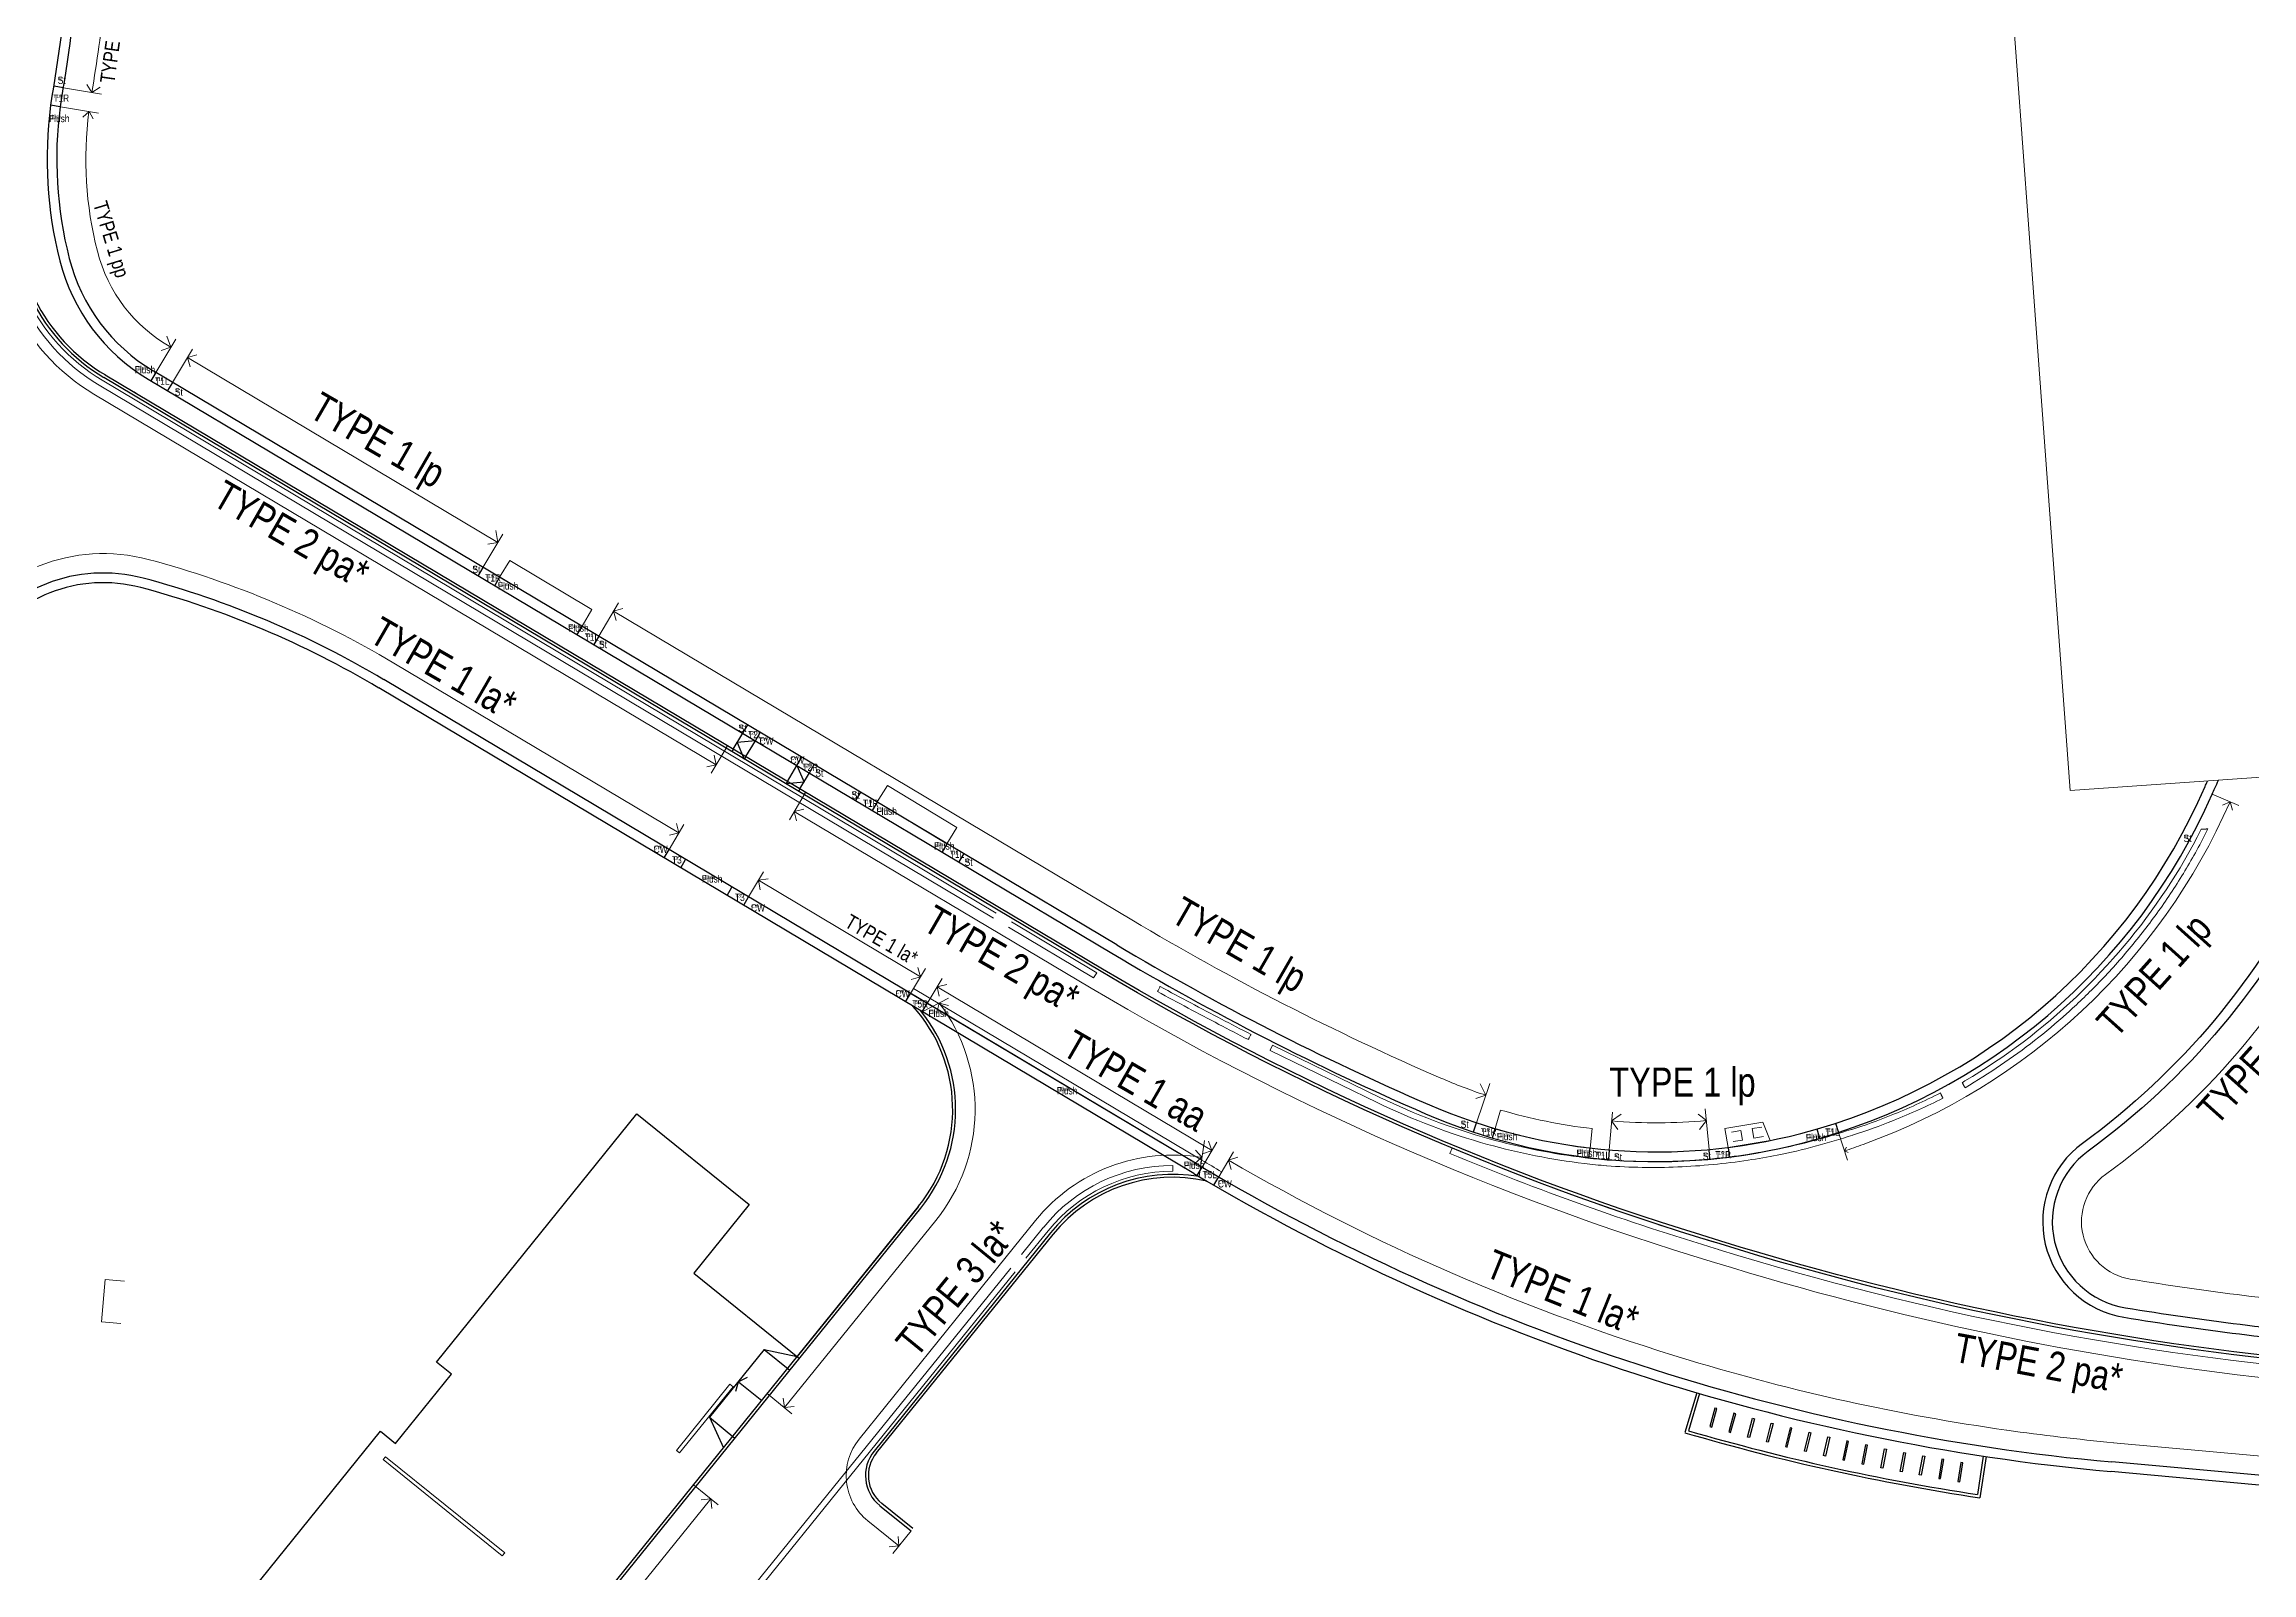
# Model space of a CAD drawing. Extents: x 832756 to 834508, y 817753 to 818399.
# Drawn here: x 834280.3 to 834394.2, y 817870.6 to 817949.5 of the extents above; entities that cross this region are included whole.
import ezdxf

# ---------------------------------------------------------------- set-up
doc = ezdxf.new("R2010")
doc.units = 0
doc.header["$MEASUREMENT"] = 0
doc.linetypes.add('ACAD_ISO02W100', pattern=[15, 12, -3])
doc.layers.get('0').update_dxf_attribs({"lineweight": 0})
for name, color, linetype, lineweight in [('000-PAV-Concrete-b', 1, 'Continuous', 25), ('000-PAV-Reused tiles-b', 3, 'Continuous', 15), ('000-West8 - Transition pieces', 2, 'Continuous', 30), ('000-West8 - Transition pieces @ 0.25', 2, 'Continuous', 30), ('000-West8 - Transition pieces @ 0.5', 2, 'Continuous', 30), ('020-gutter-b-a', 8, 'ACAD_ISO02W100', 9), ('020-gutter-h', 8, 'Continuous', 9), ('KERBS TYPE', 3, 'Continuous', 0)]:
    doc.layers.add(name, color=color, linetype=linetype, lineweight=lineweight)
doc.layers.add('bike station', color=1, linetype='Continuous')
doc.styles.add('base plan(mm)$0$SWIS721 LT', font='swiss.ttf')
doc.styles.add('W8 TOPO wkcd', font='swissc.ttf', dxfattribs={"height": 1.1})
doc.linetypes.add('FENCELINE1', pattern='A,6.35,-2.54,[133,ltypeshp.shx,S=2.54,R=0,X=-2.54,Y=0],-2.54,25.4', length=36.83)

# ---------------------------------------------------------------- blocks, each defined once
blk = doc.blocks.new('*U138')
at = {"layer": '000-West8 - Transition pieces @ 0.25', "insert": (0, 0), "char_height": 0.188, "attachment_point": 1, "style": 'W8 TOPO wkcd'}
blk.add_mtext_dynamic_manual_height_columns('Flush', width=0.3732, gutter_width=1.38, heights=[0.202], dxfattribs=at)
at = {"layer": '000-West8 - Transition pieces @ 0.5', "insert": (0, 0), "char_height": 0.375, "attachment_point": 1, "style": 'W8 TOPO wkcd'}
blk.add_mtext_dynamic_manual_height_columns('Flush', width=0.7465, gutter_width=2.75, heights=[0.405], dxfattribs=at)
blk = doc.blocks.new('Flush')
at = {"layer": '000-West8 - Transition pieces'}
blk.add_blockref('*U138', (0, 0), dxfattribs=at)
blk = doc.blocks.new('*U139')
at = {"layer": '000-West8 - Transition pieces @ 0.25', "insert": (0, 0), "char_height": 0.188, "attachment_point": 1, "style": 'W8 TOPO wkcd'}
blk.add_mtext_dynamic_manual_height_columns('T1L', width=0.3989, gutter_width=1.38, heights=[0.205], dxfattribs=at)
at = {"layer": '000-West8 - Transition pieces @ 0.5', "insert": (0, 0), "char_height": 0.375, "attachment_point": 1, "style": 'W8 TOPO wkcd'}
blk.add_mtext_dynamic_manual_height_columns('T1L', width=0.7978, gutter_width=2.75, heights=[0.411], dxfattribs=at)
blk = doc.blocks.new('T1L')
at = {"layer": '000-West8 - Transition pieces'}
blk.add_blockref('*U139', (0, 0), dxfattribs=at)
blk = doc.blocks.new('*U140')
at = {"layer": '000-West8 - Transition pieces @ 0.25', "insert": (0, 0), "char_height": 0.188, "attachment_point": 1, "style": 'W8 TOPO wkcd'}
blk.add_mtext_dynamic_manual_height_columns('T1R', width=0.3989, gutter_width=1.38, heights=[0.205], dxfattribs=at)
at = {"layer": '000-West8 - Transition pieces @ 0.5', "insert": (0, 0), "char_height": 0.375, "attachment_point": 1, "style": 'W8 TOPO wkcd'}
blk.add_mtext_dynamic_manual_height_columns('T1R', width=0.7978, gutter_width=2.75, heights=[0.411], dxfattribs=at)
blk = doc.blocks.new('T1R')
at = {"layer": '000-West8 - Transition pieces'}
blk.add_blockref('*U140', (0, 0), dxfattribs=at)
blk = doc.blocks.new('*U137')
at = {"layer": '000-West8 - Transition pieces @ 0.25', "insert": (0, 0), "char_height": 0.188, "attachment_point": 1, "style": 'W8 TOPO wkcd'}
blk.add_mtext_dynamic_manual_height_columns('St', width=0.3732, gutter_width=1.38, heights=[0.202], dxfattribs=at)
at = {"layer": '000-West8 - Transition pieces @ 0.5', "insert": (0, 0), "char_height": 0.375, "attachment_point": 1, "style": 'W8 TOPO wkcd'}
blk.add_mtext_dynamic_manual_height_columns('St', width=0.7465, gutter_width=2.75, heights=[0.405], dxfattribs=at)
blk = doc.blocks.new('St')
at = {"layer": '000-West8 - Transition pieces'}
blk.add_blockref('*U137', (0, 0), dxfattribs=at)
blk = doc.blocks.new('*U154')
at = {"layer": '000-West8 - Transition pieces @ 0.25', "insert": (0, 0), "char_height": 0.188, "attachment_point": 1, "style": 'W8 TOPO wkcd'}
blk.add_mtext_dynamic_manual_height_columns('T3', width=0.3732, gutter_width=1.38, heights=[0.202], dxfattribs=at)
at = {"layer": '000-West8 - Transition pieces @ 0.5', "insert": (0, 0), "char_height": 0.375, "attachment_point": 1, "style": 'W8 TOPO wkcd'}
blk.add_mtext_dynamic_manual_height_columns('T3', width=0.7465, gutter_width=2.75, heights=[0.405], dxfattribs=at)
blk = doc.blocks.new('T3')
at = {"layer": '000-West8 - Transition pieces'}
blk.add_blockref('*U154', (0, 0), dxfattribs=at)
blk = doc.blocks.new('*U141')
at = {"layer": '000-West8 - Transition pieces @ 0.25', "insert": (0, 0), "char_height": 0.188, "attachment_point": 1, "style": 'W8 TOPO wkcd'}
blk.add_mtext_dynamic_manual_height_columns('T2L', width=0.3732, gutter_width=1.38, heights=[0.202], dxfattribs=at)
at = {"layer": '000-West8 - Transition pieces @ 0.5', "insert": (0, 0), "char_height": 0.375, "attachment_point": 1, "style": 'W8 TOPO wkcd'}
blk.add_mtext_dynamic_manual_height_columns('T2L', width=0.7465, gutter_width=2.75, heights=[0.405], dxfattribs=at)
blk = doc.blocks.new('T2L')
at = {"layer": '000-West8 - Transition pieces'}
blk.add_blockref('*U141', (0, 0), dxfattribs=at)
blk = doc.blocks.new('*U142')
at = {"layer": '000-West8 - Transition pieces @ 0.25', "insert": (0, 0), "char_height": 0.188, "attachment_point": 1, "style": 'W8 TOPO wkcd'}
blk.add_mtext_dynamic_manual_height_columns('T2R', width=0.3989, gutter_width=1.38, heights=[0.205], dxfattribs=at)
at = {"layer": '000-West8 - Transition pieces @ 0.5', "insert": (0, 0), "char_height": 0.375, "attachment_point": 1, "style": 'W8 TOPO wkcd'}
blk.add_mtext_dynamic_manual_height_columns('T2R', width=0.7978, gutter_width=2.75, heights=[0.411], dxfattribs=at)
blk = doc.blocks.new('T2R')
at = {"layer": '000-West8 - Transition pieces'}
blk.add_blockref('*U142', (0, 0), dxfattribs=at)
blk = doc.blocks.new('*U143')
at = {"layer": '000-West8 - Transition pieces @ 0.25', "insert": (0, 0), "char_height": 0.188, "attachment_point": 1, "style": 'W8 TOPO wkcd'}
blk.add_mtext_dynamic_manual_height_columns('CW', width=0.3732, gutter_width=1.38, heights=[0.202], dxfattribs=at)
at = {"layer": '000-West8 - Transition pieces @ 0.5', "insert": (0, 0), "char_height": 0.375, "attachment_point": 1, "style": 'W8 TOPO wkcd'}
blk.add_mtext_dynamic_manual_height_columns('CW', width=0.7465, gutter_width=2.75, heights=[0.405], dxfattribs=at)
blk = doc.blocks.new('CW')
at = {"layer": '000-West8 - Transition pieces'}
blk.add_blockref('*U143', (0, 0), dxfattribs=at)
blk = doc.blocks.new('*U152')
at = {"layer": '000-West8 - Transition pieces @ 0.25', "insert": (0, 0), "char_height": 0.188, "attachment_point": 1, "style": 'W8 TOPO wkcd'}
blk.add_mtext_dynamic_manual_height_columns('T5R', width=0.3989, gutter_width=1.38, heights=[0.205], dxfattribs=at)
at = {"layer": '000-West8 - Transition pieces @ 0.5', "insert": (0, 0), "char_height": 0.375, "attachment_point": 1, "style": 'W8 TOPO wkcd'}
blk.add_mtext_dynamic_manual_height_columns('T5R', width=0.7978, gutter_width=2.75, heights=[0.411], dxfattribs=at)
blk = doc.blocks.new('T5R')
at = {"layer": '000-West8 - Transition pieces'}
blk.add_blockref('*U152', (0, 0), dxfattribs=at)
blk = doc.blocks.new('*U150')
at = {"layer": '000-West8 - Transition pieces @ 0.25', "insert": (0, 0), "char_height": 0.188, "attachment_point": 1, "style": 'W8 TOPO wkcd'}
blk.add_mtext_dynamic_manual_height_columns('T5L', width=0.3989, gutter_width=1.38, heights=[0.205], dxfattribs=at)
at = {"layer": '000-West8 - Transition pieces @ 0.5', "insert": (0, 0), "char_height": 0.375, "attachment_point": 1, "style": 'W8 TOPO wkcd'}
blk.add_mtext_dynamic_manual_height_columns('T5L', width=0.7978, gutter_width=2.75, heights=[0.411], dxfattribs=at)
blk = doc.blocks.new('T5L')
at = {"layer": '000-West8 - Transition pieces'}
blk.add_blockref('*U150', (0, 0), dxfattribs=at)
blk = doc.blocks.new('A$C1F770982')
at = {"layer": '020-gutter-b-a', "color": 2, "linetype": 'FENCELINE1', "ltscale": 4e-05}
for p, q in [((834337.71, 817900.59), (834337.71, 817900.59)), ((834337.85, 817900.85), (834337.85, 817900.85)), ((834342.54, 817898.38), (834342.53, 817898.38)), ((834343.52, 817897.56), (834343.65, 817897.83)), ((834343.52, 817897.55), (834343.52, 817897.56)), ((834343.52, 817897.55), (834349.05, 817894.86)), ((834343.65, 817897.82), (834349.18, 817895.13)), ((834379.22, 817895.89), (834379.22, 817895.89)), ((834378.1, 817895.36), (834378.09, 817895.36)), ((834378.23, 817895.1), (834378.23, 817895.09)), ((834379.37, 817895.63), (834379.37, 817895.63)), ((834352.91, 817892.52), (834352.79, 817892.24))]:
    blk.add_line(p, q, dxfattribs=at)
for points in [[(834329.25, 817904.38), (834283.13, 817931.86, -0.150353), (834279.11, 817936.3)], [(834329.4, 817904.64), (834283.28, 817932.12, -0.150231), (834279.39, 817936.42)], [(834366.73, 817887.57, -0.025763), (834352.91, 817892.52, -0.025763)], [(834366.65, 817887.29, -0.025763), (834352.79, 817892.24, -0.025763)], [(834405.33, 817881.17, -0.049643), (834399.44, 817880.91, -0.054421), (834366.64, 817887.29, -0.054421)], [(834405.21, 817881.46, -0.048904), (834399.46, 817881.21, -0.054414), (834366.73, 817887.57, -0.054414)]]:
    blk.add_lwpolyline(points, format="xyb", dxfattribs=at)
for points in [[(834391.55, 817908.96), (834391.35, 817908.56), (834391.13, 817908.16), (834390.91, 817907.76), (834390.69, 817907.37), (834390.46, 817906.98), (834390.22, 817906.6), (834389.98, 817906.22), (834389.74, 817905.84), (834389.49, 817905.47), (834389.23, 817905.09), (834388.97, 817904.73), (834388.7, 817904.36), (834388.43, 817904), (834388.15, 817903.65), (834387.87, 817903.3), (834387.58, 817902.95), (834387.29, 817902.61), (834386.99, 817902.27), (834386.69, 817901.93), (834386.38, 817901.6), (834386.07, 817901.27), (834385.76, 817900.95), (834385.43, 817900.63), (834385.11, 817900.32), (834384.78, 817900.01), (834384.45, 817899.71), (834384.11, 817899.41), (834383.77, 817899.11), (834383.42, 817898.82), (834383.07, 817898.54), (834382.72, 817898.26), (834382.36, 817897.98), (834382, 817897.72), (834381.63, 817897.45), (834381.26, 817897.19), (834380.89, 817896.94), (834380.51, 817896.69), (834380.13, 817896.45), (834379.75, 817896.21), (834379.36, 817895.98), (834379.22, 817895.89)], [(834334.42, 817901.3), (834330.02, 817903.92)], [(834334.58, 817901.56), (834330.18, 817904.18)], [(834334.42, 817901.3), (834334.58, 817901.56)], [(834337.71, 817900.59), (834337.71, 817900.59), (834337.72, 817900.6), (834337.73, 817900.62), (834337.74, 817900.65), (834337.76, 817900.68), (834337.78, 817900.72), (834337.8, 817900.75), (834337.81, 817900.78), (834337.83, 817900.81), (834337.84, 817900.83), (834337.85, 817900.85), (834337.85, 817900.85)], [(834342.53, 817898.38), (834342.53, 817898.37), (834342.52, 817898.36), (834342.51, 817898.34), (834342.5, 817898.31), (834342.48, 817898.28), (834342.46, 817898.24), (834342.45, 817898.21), (834342.43, 817898.18), (834342.42, 817898.15), (834342.41, 817898.13), (834342.4, 817898.12), (834342.4, 817898.11)], [(834338.5, 817891.62), (834338.5, 817891.32)], [(834331.84, 817888.44), (834330.7, 817887.03)], [(834332.07, 817888.25), (834330.93, 817886.84)], [(834330.14, 817886.33), (834316.69, 817869.69)], [(834330.37, 817886.14), (834317.11, 817869.74)], [(834312.9, 817876.92), (834315.66, 817880.34)], [(834313.06, 817876.79), (834315.82, 817880.21)], [(834315.66, 817880.34), (834315.82, 817880.21)], [(834312.9, 817876.92), (834313.06, 817876.79)]]:
    blk.add_lwpolyline(points, dxfattribs=at)
blk.add_lwpolyline([(834297.77, 817876.45), (834297.89, 817876.6), (834304.04, 817871.64), (834303.91, 817871.48)], close=True, dxfattribs=at)
for centre, radius, start, end in [((834363.75, 817925.11), 33.63, 244.0788, 254.4617), ((834363.75, 817925.11), 33.33, 244.0788, 254.4617), ((834363.75, 817925.11), 33.63, 254.4617, 263.1427), ((834363.75, 817925.11), 33.33, 254.4617, 263.1427), ((834338.5, 817883.06), 8.56, 89.9789, 141.0599), ((834338.5, 817883.06), 8.26, 89.9984, 141.0599), ((834363.75, 817925.11), 33.63, 263.1427, 265.1091), ((834363.75, 817925.11), 33.33, 263.1427, 265.1056)]:
    blk.add_arc(centre, radius, start, end, dxfattribs=at)
for points, knots in [([(834391.9, 817908.98), (834391.53, 817908.24), (834390.74, 817906.8), (834389.38, 817904.73), (834387.86, 817902.77), (834386.27, 817901.01), (834384.63, 817899.44), (834382.97, 817898.04), (834381.22, 817896.77), (834379.99, 817896), (834379.37, 817895.63)], [0, 0, 0, 0, 0.133333, 0.266667, 0.4, 0.533333, 0.65, 0.766667, 0.883333, 1, 1, 1, 1]), ([(834391.9, 817908.98), (834391.9, 817908.98), (834391.9, 817908.98), (834391.9, 817908.98), (834391.9, 817908.98), (834391.89, 817908.98), (834391.89, 817908.98), (834391.88, 817908.98), (834391.87, 817908.98), (834391.85, 817908.98), (834391.82, 817908.98), (834391.78, 817908.97), (834391.74, 817908.97), (834391.7, 817908.97), (834391.65, 817908.96), (834391.61, 817908.96), (834391.59, 817908.96), (834391.57, 817908.96), (834391.56, 817908.96), (834391.56, 817908.96), (834391.55, 817908.96), (834391.55, 817908.96)], [-1, -1, -1, -1, -0.961957, -0.942935, -0.923913, -0.904891, -0.88587, -0.847826, -0.809783, -0.771739, -0.695652, -0.608696, -0.521739, -0.434783, -0.347826, -0.26087, -0.173913, -0.130435, -0.086957, -0.043478, 0, 0, 0, 0]), ([(834373.47, 817893.46), (834374.18, 817893.68), (834375.75, 817894.25), (834377.27, 817894.94), (834378.1, 817895.36)], [0, 0, 0, 0, 0.444444, 1, 1, 1, 1]), ([(834373.56, 817893.18), (834374.27, 817893.41), (834375.86, 817893.98), (834377.4, 817894.67), (834378.23, 817895.09)], [0, 0, 0, 0, 0.444444, 1, 1, 1, 1]), ([(834378.09, 817895.36), (834378.09, 817895.36), (834378.1, 817895.35), (834378.11, 817895.33), (834378.12, 817895.3), (834378.14, 817895.28), (834378.15, 817895.25), (834378.17, 817895.21), (834378.18, 817895.18), (834378.2, 817895.15), (834378.21, 817895.13), (834378.22, 817895.11), (834378.23, 817895.1), (834378.23, 817895.1), (834378.23, 817895.1)], [-1, -1, -1, -1, -0.884615, -0.769231, -0.692308, -0.615385, -0.538462, -0.461538, -0.384615, -0.307692, -0.230769, -0.153846, -0.076923, 0, 0, 0, 0]), ([(834368.14, 817892.19), (834368.64, 817892.27), (834369.79, 817892.47), (834371.58, 817892.88), (834372.86, 817893.27), (834373.49, 817893.48)], [-1, -1, -1, -1, -0.727273, -0.363636, 0, 0, 0, 0]), ([(834368.19, 817891.89), (834368.69, 817891.97), (834369.85, 817892.17), (834371.65, 817892.59), (834372.94, 817892.98), (834373.58, 817893.19)], [-1, -1, -1, -1, -0.727273, -0.363636, 0, 0, 0, 0]), ([(834360.91, 817891.9), (834361.51, 817891.86), (834362.72, 817891.8), (834364.53, 817891.83), (834366.34, 817891.95), (834367.54, 817892.1), (834368.14, 817892.19)], [0.0001899, 0.0001899, 0.0001899, 0.0001899, 0.167486, 0.334972, 0.5024581, 0.6699441, 0.6699441, 0.6699441, 0.6699441])]:
    blk.add_open_spline(points, degree=3, knots=knots, dxfattribs=at)
for points in [[(834337.71, 817900.59), (834338.76, 817900.02), (834339.82, 817899.46), (834340.88, 817898.9)], [(834337.85, 817900.85), (834338.9, 817900.28), (834339.96, 817899.72), (834341.02, 817899.17)], [(834340.88, 817898.9), (834341.39, 817898.64), (834341.89, 817898.37), (834342.4, 817898.11)], [(834341.02, 817899.17), (834341.52, 817898.9), (834342.03, 817898.64), (834342.54, 817898.38)], [(834379.37, 817895.63), (834379.37, 817895.63), (834379.37, 817895.64), (834379.36, 817895.65), (834379.35, 817895.67), (834379.33, 817895.7), (834379.31, 817895.73), (834379.29, 817895.76), (834379.28, 817895.8), (834379.26, 817895.83), (834379.24, 817895.86), (834379.23, 817895.88), (834379.22, 817895.89), (834379.22, 817895.89), (834379.22, 817895.89)], [(834360.89, 817891.6), (834361.49, 817891.56), (834362.71, 817891.5), (834364.55, 817891.53), (834366.37, 817891.65), (834367.58, 817891.8), (834368.19, 817891.89)]]:
    blk.add_open_spline(points, degree=3, dxfattribs=at)

msp = doc.modelspace()

# ---------------------------------------------------------------- linework, layer by layer
at = {"color": 1}
msp.add_lwpolyline([(834375.31, 818039.7), (834498.59, 818048.31), (834507.87, 817919.56), (834507.87, 817919.56), (834384.8, 817910.96)], close=True, dxfattribs=at)
for points, elevation in [([(834368.97, 817893.11), (834368.47, 817893.03), (834368.39, 817893.52), (834368.88, 817893.6)], 4.81), ([(834367.4, 817892.85), (834367.89, 817892.93), (834367.81, 817893.42), (834367.32, 817893.34)], 4.3)]:
    msp.add_lwpolyline(points, dxfattribs=dict(elevation=elevation))
at = {"layer": '000-PAV-Concrete-b'}
for p, q in [((834335.62, 817903), (834285.9, 817932.61)), ((834315.83, 817913.1), (834316.32, 817913.91)), ((834316.48, 817912.71), (834316.97, 817913.53)), ((834318.63, 817911.43), (834319.11, 817912.25)), ((834319.27, 817911.05), (834319.76, 817911.87)), ((834274.43, 817826.45), (834325.38, 817889.51)), ((834274.55, 817826.36), (834325.5, 817889.41)), ((834325.38, 817889.51), (834319.12, 817881.76)), ((834332.2, 817888.15), (834323.1, 817876.88)), ((834332.32, 817888.06), (834323.21, 817876.79)), ((834365.53, 817879.9), (834364.92, 817877.84)), ((834365.67, 817879.86), (834365.11, 817877.94)), ((834380.31, 817876.63), (834380.01, 817874.65)), ((834380.46, 817876.61), (834380.13, 817874.48)), ((834398.48, 817874.77), (834386.9, 817875.83)), ((834398.53, 817875.27), (834386.94, 817876.33)), ((834325.1, 817872.89), (834323.49, 817874.19)), ((834323.39, 817874.07), (834325, 817872.77))]:
    msp.add_line(p, q, dxfattribs=at)
at = {"layer": '000-PAV-Concrete-b', "ltscale": 0.01}
msp.add_line((834285.65, 817932.18), (834335.36, 817902.57), dxfattribs=at)
for points in [[(834280.62, 817946.29, 0.095605), (834281.09, 817938.28, 0.198562), (834285.65, 817932.18, 0.198562)], [(834281.11, 817946.23, 0.095605), (834281.58, 817938.41, 0.198562), (834285.9, 817932.61, 0.198562)], [(834284.92, 817931.52, 0.006608), (834285.16, 817931.37)], [(834370.89, 817893.27, 0.231204), (834391.75, 817911.17)], [(834371.02, 817892.79, 0.229519), (834392.12, 817910.78)], [(834391.75, 817911.17, 0.001049), (834391.8, 817911.29, -0.00296), (834391.87, 817911.45, -0.00296)], [(834392.12, 817910.78, 0.002649), (834392.26, 817911.09, -0.0074), (834392.44, 817911.49, -0.0074)], [(834397.29, 817906.94, -0.123086), (834385.43, 817892.76, 0.665853), (834387.56, 817883.79, 0.019754), (834399.52, 817882.31)], [(834397.74, 817906.72, -0.123086), (834385.72, 817892.36, 0.665853), (834387.64, 817884.28, 0.019685), (834399.52, 817882.81, 0.019173)]]:
    msp.add_lwpolyline(points, format="xyb", dxfattribs=at)
at = {"layer": '000-PAV-Concrete-b'}
for points in [[(834334.8, 817901.63), (834283.37, 817932.26)], [(834334.88, 817901.75), (834283.44, 817932.39)], [(834339.84, 817891.64), (834297.81, 817916.68)], [(834339.59, 817891.21), (834297.55, 817916.25)], [(834316.97, 817913.53), (834316.04, 817913.44), (834316.4, 817912.58)], [(834319.11, 817912.25), (834319.48, 817911.39), (834318.55, 817911.3)], [(834264.97, 817849.44), (834267.78, 817852.92), (834274.4, 817847.56), (834277.48, 817851.38), (834276.7, 817852), (834284.78, 817862), (834285.56, 817861.37), (834287.35, 817863.59), (834286.57, 817864.22), (834297.63, 817877.91), (834298.41, 817877.28), (834301.3, 817880.86), (834300.52, 817881.48), (834310.86, 817894.28), (834316.65, 817889.6), (834313.79, 817886.06), (834319.24, 817881.66)]]:
    msp.add_lwpolyline(points, dxfattribs=at)
for points in [[(834366.73, 817887.57, -0.061415), (834334.8, 817901.63, -0.061031)], [(834366.78, 817887.72, -0.061416), (834334.88, 817901.75, -0.061039)], [(834404.48, 817881.37, -0.042708), (834399.46, 817881.21, -0.054414), (834366.73, 817887.57, -0.054414)], [(834399.46, 817881.36, -0.054383), (834366.78, 817887.72, -0.054383)]]:
    msp.add_lwpolyline(points, format="xyb", dxfattribs=at)
at = {"layer": '000-PAV-Concrete-b', "flags": 128}
for points in [[(834317.43, 817882.13), (834314.6, 817878.63)], [(834317.43, 817882.13), (834318.75, 817881.06)], [(834317.43, 817882.13), (834319.12, 817881.76)], [(834315.97, 817879.98), (834316.1, 817880.46)], [(834316.54, 817880.69), (834316.1, 817880.46)], [(834316.1, 817880.46), (834317.3, 817879.49)], [(834314.6, 817878.63), (834315.92, 817877.56)], [(834314.6, 817878.63), (834315.32, 817877.05)]]:
    msp.add_lwpolyline(points, dxfattribs=at)
at = {"layer": '000-PAV-Concrete-b', "ltscale": 0.01}
for centre, radius, start, end in [((834138.73, 817969.75), 143.82, 350.6174, 356.6119), ((834138.73, 817969.75), 144.32, 350.6174, 356.6119), ((834288.33, 817940.6), 9.7, 174.2148, 239.2194), ((834288.33, 817940.6), 9.55, 174.2148, 239.2194), ((834407.75, 818024.09), 141.45, 239.2194, 246.584), ((834363.46, 817921.82), 29.5, 246.584, 284.5892), ((834363.46, 817921.82), 30, 246.584, 284.5892)]:
    msp.add_arc(centre, radius, start, end, dxfattribs=at)
at = {"layer": '000-PAV-Concrete-b'}
for centre, radius, start, end in [((834283.33, 817914.18), 8, 75.015, 147.9367), ((834283.33, 817914.18), 7.5, 75.015, 147.9367), ((834272.73, 817874.58), 48.5, 59.2194, 75.015), ((834272.73, 817874.58), 49, 59.2194, 75.015), ((834407.75, 818024.09), 140.95, 239.2194, 246.584), ((834319.2, 817894.51), 7.95, 321.0599, 42.1549), ((834319.2, 817894.51), 8.1, 321.0599, 38.9827), ((834397.16, 817987.86), 112, 239.2194, 264.766), ((834338.5, 817883.06), 8.1, 80.3213, 141.0599), ((834338.5, 817883.06), 7.95, 77.2628, 141.0599), ((834397.16, 817987.86), 112.5, 239.2194, 264.766), ((834397.05, 817987.37), 114.15, 253.6538, 261.4773), ((834397.05, 817987.37), 114, 253.7291, 261.4021), ((834324.65, 817875.63), 2, 141.0599, 231.0599), ((834324.65, 817875.63), 1.85, 141.0599, 231.0599)]:
    msp.add_arc(centre, radius, start, end, dxfattribs=at)
at = {"layer": '000-PAV-Reused tiles-b'}
for points in [[(834303.78, 817921.96), (834304.3, 817922.82), (834308.54, 817920.29), (834308.03, 817919.43)], [(834326.85, 817908.21), (834323.26, 817910.37), (834323.78, 817911.22), (834327.37, 817909.06)], [(834369.31, 817892.9), (834367.15, 817892.54), (834366.98, 817893.53), (834368.94, 817893.86)]]:
    msp.add_lwpolyline(points, close=True, dxfattribs=at)
msp.add_lwpolyline([(834355.41, 817894.48), (834355.13, 817893.52, 0.042449), (834360.03, 817892.52), (834360.14, 817893.52, -0.042449)], format="xyb", close=True, dxfattribs=at)
msp.add_lwpolyline([(834284.43, 817885.65), (834283.43, 817885.74), (834283.25, 817883.56), (834284.24, 817883.47)], dxfattribs=at)
at = {"layer": '000-West8 - Transition pieces'}
for p, q in [((834322.4, 817910.87, -4.27), (834322.14, 817910.44, -6.38)), ((834323.26, 817910.36, -4.25), (834323, 817909.93, -6.36)), ((834326.86, 817908.22, 2.38), (834326.6, 817907.79, 0.07)), ((834327.72, 817907.71, 2.4), (834327.46, 817907.28, 0.09)), ((834354.02, 817893.35), (834354.17, 817893.82)), ((834354.99, 817893.04), (834355.13, 817893.52)), ((834359.97, 817892.03), (834360.03, 817892.52)), ((834361.02, 817892.42), (834360.98, 817891.93)), ((834366.21, 817891.95), (834366.17, 817892.45)), ((834367.15, 817892.55, 1.15), (834367.21, 817892.06))]:
    msp.add_line(p, q, dxfattribs=at)
for points in [[(834281.28, 817947.21), (834280.78, 817947.29)], [(834281.11, 817946.23), (834280.62, 817946.31)], [(834286.05, 817932.53), (834285.79, 817932.1)], [(834286.91, 817932.01), (834286.65, 817931.59)], [(834302.92, 817922.47), (834302.67, 817922.05)], [(834303.78, 817921.96), (834303.53, 817921.53)], [(834308.03, 817919.43), (834307.77, 817919)], [(834308.89, 817918.92), (834308.63, 817918.49)], [(834316.32, 817913.91), (834316.58, 817914.34)], [(834315.46, 817913.15), (834315.54, 817913.29)], [(834315.84, 817913.11), (834315.76, 817912.97)], [(834316.97, 817913.53), (834317.22, 817913.96)], [(834316.49, 817912.73), (834316.4, 817912.58)], [(834319.11, 817912.25), (834319.37, 817912.68)], [(834319.76, 817911.87), (834320.01, 817912.3)], [(834318.64, 817911.45), (834318.55, 817911.3)], [(834319.28, 817911.07), (834319.19, 817910.92)], [(834319.49, 817910.73), (834319.58, 817910.89)], [(834312.26, 817907.49), (834312.52, 817907.92)], [(834313.12, 817906.97), (834313.37, 817907.4)], [(834315.51, 817905.55), (834315.76, 817905.98)], [(834316.37, 817905.04), (834316.62, 817905.47)], [(834324.72, 817900.06), (834324.98, 817900.49)], [(834325.58, 817899.55), (834325.84, 817899.98)], [(834372.68, 817893.8), (834372.84, 817893.32)], [(834371.73, 817893.51), (834371.87, 817893.02)], [(834339.76, 817891.11), (834340.01, 817891.54)], [(834340.62, 817890.6), (834340.87, 817891.03)]]:
    msp.add_lwpolyline(points, dxfattribs=at)
at = {"layer": '020-gutter-h'}
msp.add_lwpolyline([(834341.02, 817891.29), (834340.87, 817891.03, -0.002665), (834339.84, 817891.64), (834324.98, 817900.49), (834325.13, 817900.75), (834340, 817891.9, 0.002668)], format="xyb", close=True, dxfattribs=at)
at = {"layer": 'bike station'}
for points in [[(834366.2, 817878.15), (834366.3, 817878.12), (834366.57, 817879.08), (834366.47, 817879.11)], [(834367.18, 817877.88), (834367.27, 817877.85), (834367.54, 817878.81), (834367.44, 817878.84)], [(834368.25, 817877.59), (834368.15, 817877.61), (834368.4, 817878.58), (834368.5, 817878.56)], [(834369.22, 817877.34), (834369.13, 817877.36), (834369.37, 817878.33), (834369.47, 817878.31)], [(834370.11, 817877.12), (834370.2, 817877.09), (834370.44, 817878.07), (834370.34, 817878.09)], [(834371.18, 817876.86), (834371.09, 817876.88), (834371.32, 817877.86), (834371.41, 817877.83)], [(834372.17, 817876.63), (834372.07, 817876.66), (834372.29, 817877.63), (834372.39, 817877.61)], [(834373.06, 817876.44), (834373.15, 817876.42), (834373.36, 817877.39), (834373.27, 817877.42)], [(834374.04, 817876.23), (834374.14, 817876.21), (834374.34, 817877.19), (834374.24, 817877.21)], [(834375.13, 817876.01), (834375.03, 817876.03), (834375.22, 817877.01), (834375.32, 817876.99)], [(834376.12, 817875.82), (834376.02, 817875.84), (834376.21, 817876.82), (834376.3, 817876.8)], [(834377.11, 817875.64), (834377.01, 817875.66), (834377.19, 817876.64), (834377.29, 817876.62)], [(834378.01, 817875.48), (834378.11, 817875.47), (834378.27, 817876.45), (834378.18, 817876.47)], [(834379, 817875.32), (834379.1, 817875.3), (834379.26, 817876.29), (834379.16, 817876.3)]]:
    msp.add_lwpolyline(points, close=True, dxfattribs=at)
at = {"layer": 'KERBS TYPE', "ltscale": 0.000125}
for p, q in [((834283.25, 817946.88), (834281.28, 817947.21)), ((834283.09, 817945.89), (834281.12, 817946.23)), ((834286.05, 817932.53), (834287.07, 817934.24)), ((834286.91, 817932.01), (834287.93, 817933.73)), ((834303.69, 817923.76), (834287.68, 817933.3)), ((834302.92, 817922.47), (834303.95, 817924.19)), ((834308.89, 817918.92), (834309.91, 817920.64)), ((834336.39, 817904.29), (834309.66, 817920.21)), ((834312.52, 817907.92), (834313.28, 817909.2)), ((834316.62, 817905.47), (834317.39, 817906.76)), ((834325.58, 817899.55), (834326.94, 817900.25)), ((834354.85, 817895.84), (834354.17, 817893.82)), ((834361.18, 817894.37), (834361.02, 817892.42)), ((834366.17, 817892.45), (834365.97, 817894.55)), ((834339.86, 817891.05), (834340.13, 817892.9)), ((834340.01, 817891.54), (834340.77, 817892.83)), ((834372.84, 817893.32), (834373.3, 817891.9)), ((834340.87, 817891.03), (834341.63, 817892.33)), ((834318.86, 817878.81), (834317.58, 817879.85)), ((834398.62, 817876.26), (834387.03, 817877.32)), ((834315.06, 817874.11), (834313.78, 817875.15))]:
    msp.add_line(p, q, dxfattribs=at)
at = {"layer": 'KERBS TYPE'}
for p, q in [((834315.46, 817913.15), (834314.69, 817911.86)), ((834319.49, 817910.74), (834318.73, 817909.45)), ((834393.5, 817910.18), (834392.12, 817910.78)), ((834324.98, 817900.49), (834325.75, 817901.78)), ((834325.84, 817899.98), (834326.61, 817901.27)), ((834325, 817872.77), (834324.06, 817871.61))]:
    msp.add_line(p, q, dxfattribs=at)
at = {"layer": 'KERBS TYPE', "ltscale": 0.000125, "flags": 128}
for points in [[(834282.75, 817946.96, 0.008249), (834283.43, 817951.73, 0.008249)], [(834374.12, 817892.71, 0.205655), (834393.04, 817910.38)], [(834366.44, 817886.62, -0.061415), (834334.29, 817900.77, -0.061415)], [(834318.47, 817879.13), (834326.28, 817888.79, 0.344647), (834326.46, 817900)], [(834373.15, 817892.37, 0.007862), (834374.12, 817892.71, 0.007862)], [(834331.42, 817888.78), (834329.11, 817885.92), (834322.32, 817877.51, 0.414214), (834322.77, 817873.29), (834324.37, 817872)], [(834395.24, 817880.61, -0.047672), (834366.44, 817886.62)], [(834259.22, 817827.05), (834262.53, 817824.37, 0.414297), (834275.33, 817825.73), (834314.67, 817874.42)]]:
    msp.add_lwpolyline(points, format="xyb", dxfattribs=at)
for points in [[(834283.17, 817947.24), (834282.75, 817946.96), (834282.48, 817947.38)], [(834288.16, 817933.44), (834287.68, 817933.3), (834287.81, 817932.82)], [(834314.95, 817912.29), (834282.85, 817931.4)], [(834310.14, 817920.34), (834309.66, 817920.21), (834309.79, 817919.73)], [(834313.03, 817908.78), (834298.32, 817917.53)], [(834314.46, 817912.19), (834314.95, 817912.29), (834314.84, 817912.78)], [(834319.47, 817910), (834318.98, 817909.88), (834319.1, 817909.4)], [(834334.29, 817900.77), (834318.98, 817909.88)], [(834393.17, 817909.94), (834393.04, 817910.38), (834392.65, 817910.21)], [(834312.9, 817909.26), (834313.03, 817908.78), (834312.54, 817908.65)], [(834317.22, 817905.84), (834317.13, 817906.33), (834317.63, 817906.41)], [(834325.49, 817901.35), (834317.13, 817906.33)], [(834325.35, 817901.83), (834325.49, 817901.35), (834325.01, 817901.21)], [(834326.84, 817900.95), (834326.35, 817900.84), (834326.46, 817900.35)], [(834340.35, 817892.5), (834326.35, 817900.84)], [(834326.94, 817899.87), (834326.46, 817900), (834326.33, 817899.51)], [(834339.62, 817891.71), (834340, 817892.04), (834339.68, 817892.41)], [(834340.05, 817892.22), (834340.52, 817892.4), (834340.34, 817892.87)], [(834373.26, 817892.57), (834373.15, 817892.37), (834373.34, 817892.29)], [(834341.52, 817891.42), (834341.38, 817891.89), (834341.86, 817892.04)], [(834318.97, 817879.19), (834318.47, 817879.13), (834318.41, 817879.62)], [(834314.72, 817873.92), (834314.67, 817874.42), (834314.17, 817874.38)], [(834323.88, 817871.95), (834324.37, 817872), (834324.33, 817872.49)]]:
    msp.add_lwpolyline(points, dxfattribs=at)
at = {"layer": 'KERBS TYPE', "ltscale": 0.000125}
for points in [[(834282.28, 817945.69), (834282.6, 817945.98), (834282.81, 817945.6)], [(834286.62, 817934.4), (834286.82, 817933.82), (834286.32, 817933.65)], [(834303.58, 817924.37), (834303.69, 817923.76), (834303.17, 817923.67)], [(834354.36, 817895.83), (834354.65, 817895.25), (834354.13, 817895.08)], [(834361.63, 817894.27), (834361.14, 817893.92), (834361.46, 817893.48)], [(834365.67, 817893.47), (834366.03, 817893.94), (834365.6, 817894.27)]]:
    msp.add_lwpolyline(points, dxfattribs=at)
for points in [[(834282.59, 817945.98, 0.094891), (834283.03, 817938.78, 0.204072), (834286.82, 817933.82)], [(834398.59, 817905.08, -0.116124), (834386.61, 817891.15, 0.665853), (834387.89, 817885.76, 0.019726), (834399.67, 817884.3, 0.019726)], [(834365.14, 817881.58, 0.038425), (834381.51, 817877.97, 0.038425)]]:
    msp.add_lwpolyline(points, format="xyb", dxfattribs=at)
for centre, radius, start, end in [((834288.33, 817940.6), 10.7, 204.2805, 239.2194), ((834283.33, 817914.18), 9, 75.015, 147.9367), ((834272.73, 817874.58), 50, 59.2194, 75.015), ((834407.75, 818024.09), 139.45, 239.2194, 246.584), ((834363.46, 817921.82), 28, 246.584, 251.6631), ((834363.46, 817921.82), 28, 265.2572, 275.2677), ((834397.16, 817987.86), 111, 239.2194, 239.3166), ((834338.5, 817883.06), 9.1, 80.4939, 141.0599), ((834397.16, 817987.86), 111, 239.8326, 253.2297), ((834397.16, 817987.86), 111, 261.9015, 264.766)]:
    msp.add_arc(centre, radius, start, end, dxfattribs=at)

# ---------------------------------------------------------------- block references
at = {"layer": '000-West8 - Transition pieces'}
for name, p in [('St', (834280.99, 817947.78)), ('T1R', (834280.76, 817946.86)), ('Flush', (834280.54, 817945.81)), ('Flush', (834284.96, 817932.85)), ('T1L', (834286.01, 817932.27)), ('St', (834287.03, 817931.7)), ('St', (834302.38, 817922.55)), ('T1R', (834303.04, 817922.11)), ('Flush', (834303.69, 817921.7)), ('Flush', (834307.32, 817919.53)), ('T1L', (834308.17, 817919.06)), ('St', (834308.91, 817918.68)), ('St', (834316.11, 817914.36)), ('T2L', (834316.6, 817914.03)), ('CW', (834317.19, 817913.7)), ('CW', (834318.78, 817912.72)), ('T2R', (834319.4, 817912.35)), ('St', (834320.07, 817912.05)), ('St', (834321.94, 817910.92, -6.34)), ('T1R', (834322.52, 817910.49, -6.34)), ('Flush', (834323.22, 817910.08)), ('St', (834390.65, 817908.68)), ('CW', (834311.73, 817908.12)), ('T3', (834312.67, 817907.57)), ('Flush', (834326.19, 817908.29)), ('T1L', (834327, 817907.86)), ('St', (834327.77, 817907.45)), ('Flush', (834314.22, 817906.59)), ('T3', (834315.92, 817905.64)), ('CW', (834316.75, 817905.09)), ('CW', (834324.21, 817900.67)), ('T5R', (834325.07, 817900.14)), ('Flush', (834325.9, 817899.65)), ('Flush', (834332.53, 817895.66)), ('St', (834353.36, 817893.93)), ('T1R', (834354.39, 817893.54)), ('T1L', (834372.16, 817893.53)), ('Flush', (834355.22, 817893.3)), ('Flush', (834359.34, 817892.44)), ('Flush', (834371.16, 817893.25)), ('Flush', (834339.08, 817891.82)), ('T5L', (834340.04, 817891.34)), ('T1L', (834360.32, 817892.33)), ('St', (834361.27, 817892.24)), ('St', (834365.85, 817892.28, -1.01)), ('T1R', (834366.49, 817892.36, -1.01)), ('CW', (834340.83, 817890.86))]:
    msp.add_blockref(name, p, dxfattribs=at)
at = {"layer": '020-gutter-b-a'}
msp.add_blockref('A$C1F770982', (0, 0), dxfattribs=at)

# ---------------------------------------------------------------- texts
at = {"layer": 'KERBS TYPE', "style": 'base plan(mm)$0$SWIS721 LT', "width": 0.8}
for s, height, rotation, p in [('TYPE 1 lp', 0.75, 82.0164, (834283.9, 817947.41)), ('TYPE 1 pp', 0.75, 286.9866, (834282.8, 817941.22)), ('TYPE 1 lp', 1.5, 330.0025, (834293.86, 817930.28)), ('TYPE 2 pa*', 1.5, 330.0025, (834288.88, 817925.73)), ('TYPE 1 la*', 1.5, 330.0025, (834296.96, 817918.69)), ('TYPE 2 pa*', 1.5, 330.0025, (834325.51, 817903.82)), ('TYPE 1 lp', 1.5, 330.0025, (834338.3, 817904.25)), ('TYPE 1 la*', 0.75, 330.0025, (834321.52, 817903.97)), ('TYPE 1 lp', 1.5, 48.1034, (834387.16, 817898.14)), ('TYPE 1 lp', 1.5, 48.1034, (834392.35, 817893.62)), ('TYPE 1 aa', 1.5, 330.0025, (834332.7, 817897.38)), ('TYPE 3 la*', 1.5, 50.7576, (834325.28, 817881.64)), ('TYPE 1 la*', 1.5, 337.967, (834354.52, 817885.94)), ('TYPE 2 pa*', 1.5, 349.2593, (834378.71, 817881.52))]:
    msp.add_text(s, height=height, rotation=rotation, dxfattribs=at).set_placement(p)
msp.add_text('TYPE 1 lp', height=1.5, dxfattribs=at).set_placement((834361.02, 817895.17))

doc.saveas('drawing.dxf')
